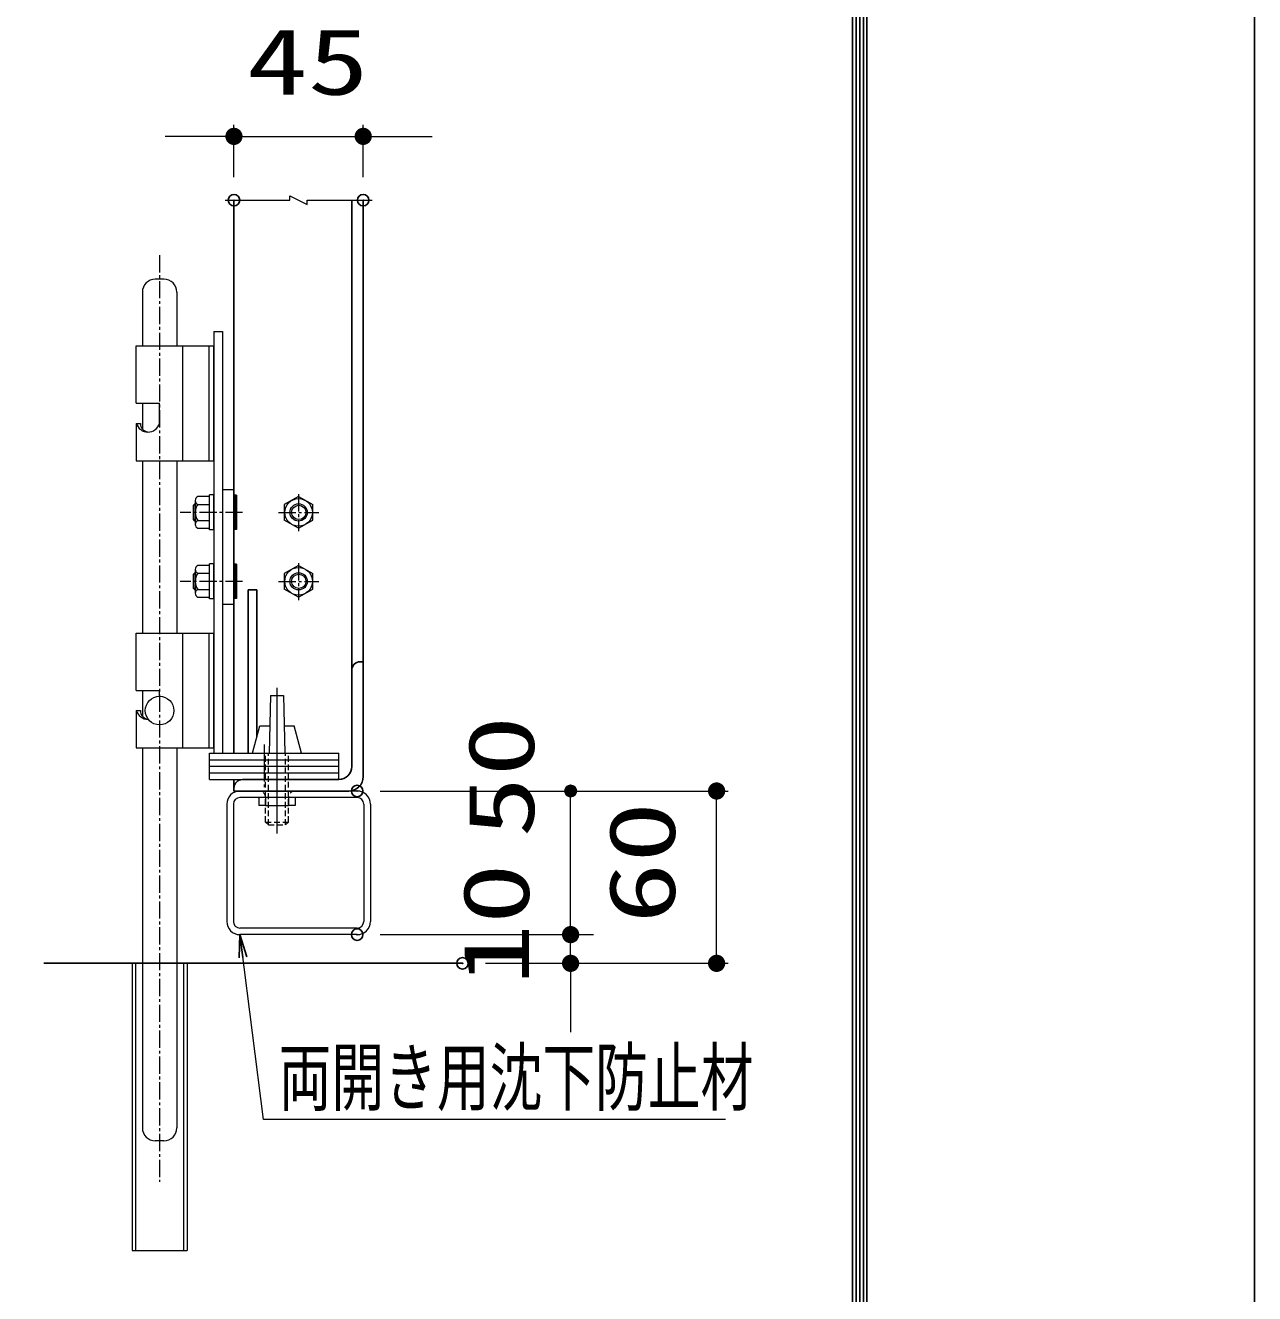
# Model space of a CAD drawing. Units: millimetres, scale not verified, with parts at other scales. Extents: x -5250 to 5250, y -3712 to 3712.
# Drawn here: x 4180 to 5250, y 1456 to 2560 of the extents above; entities that cross this region are included whole.
import ezdxf
from ezdxf.enums import TextEntityAlignment as Align

# ---------------------------------------------------------------- set-up
doc = ezdxf.new("R2010")
doc.units = ezdxf.units.MM
doc.header["$LTSCALE"] = 20
doc.header["$PDMODE"] = 32
doc.header["$PDSIZE"] = 10
for name, pattern in [('USER1', [1.125, 0.75, -0.125, 0.125, -0.125]), ('USER2', [0.375, 0.25, -0.125]), ('USER3', [50.8, 31.75, -6.35, 6.35, -6.35])]:
    doc.linetypes.add(name, pattern=pattern)
for name, color, linetype, lineweight in [('0-0_D-TTL', 7, 'Continuous', 25), ('0-2_D-STR-TXT', 7, 'Continuous', 13), ('0-3_D-BGD', 7, 'Continuous', 25), ('0-4_D-BMK', 2, 'Continuous', 13), ('0-5_D-STR1', 1, 'Continuous', 25), ('0-6_D-STR-DIM', 7, 'Continuous', 13), ('0-7_0', 7, 'Continuous', 25), ('0-9_D-STR3', 3, 'Continuous', 13)]:
    doc.layers.add(name, color=color, linetype=linetype, lineweight=lineweight)
doc.layers.add('0-8_Defpoints', color=7, linetype='Continuous')
doc.styles.add('ＭＳ ゴシック', font='')
doc.styles.get('ＭＳ ゴシック').set_extended_font_data('MS Gothic')

# ---------------------------------------------------------------- blocks, each defined once
blk = doc.blocks.new('_DotSmall')
at = {"layer": '0-7_0'}
for points in [[(0, 0), (-2.5, 0), (-2.48, 0.313)], [(0, 0), (-2.48, -0.313), (-2.5, 0)], [(0, 0), (-2.48, 0.313), (-2.421, 0.622)], [(0, 0), (-2.421, -0.622), (-2.48, -0.313)], [(0, 0), (-2.421, 0.622), (-2.324, 0.92)], [(0, 0), (-2.324, -0.92), (-2.421, -0.622)], [(0, 0), (-2.324, 0.92), (-2.191, 1.204)], [(0, 0), (-2.191, -1.204), (-2.324, -0.92)], [(0, 0), (-2.191, 1.204), (-2.023, 1.469)], [(0, 0), (-2.023, -1.469), (-2.191, -1.204)], [(0, 0), (-2.023, 1.469), (-1.822, 1.711)], [(0, 0), (-1.822, -1.711), (-2.023, -1.469)], [(0, 0), (-1.822, 1.711), (-1.594, 1.926)], [(0, 0), (-1.594, -1.926), (-1.822, -1.711)], [(0, 0), (-1.594, 1.926), (-1.34, 2.111)], [(0, 0), (-1.34, -2.111), (-1.594, -1.926)], [(0, 0), (-1.34, 2.111), (-1.064, 2.262)], [(0, 0), (-1.064, -2.262), (-1.34, -2.111)], [(0, 0), (-1.064, 2.262), (-0.773, 2.378)], [(0, 0), (-0.773, -2.378), (-1.064, -2.262)], [(0, 0), (-0.773, 2.378), (-0.468, 2.456)], [(0, 0), (-0.468, -2.456), (-0.773, -2.378)], [(0, 0), (-0.468, 2.456), (-0.157, 2.495)], [(0, 0), (-0.157, -2.495), (-0.468, -2.456)], [(0, 0), (-0.157, 2.495), (0.157, 2.495)], [(0, 0), (0.157, -2.495), (-0.157, -2.495)], [(0, 0), (0.157, 2.495), (0.468, 2.456)], [(0, 0), (0.468, 2.456), (0.773, 2.378)], [(0, 0), (0.773, 2.378), (1.064, 2.262)], [(0, 0), (1.064, 2.262), (1.34, 2.111)], [(0, 0), (1.34, 2.111), (1.594, 1.926)], [(0, 0), (1.594, 1.926), (1.822, 1.711)], [(0, 0), (1.822, 1.711), (2.023, 1.469)], [(0, 0), (2.023, 1.469), (2.191, 1.204)], [(0, 0), (2.191, 1.204), (2.324, 0.92)], [(0, 0), (2.324, 0.92), (2.421, 0.622)], [(0, 0), (2.421, 0.622), (2.48, 0.313)], [(0, 0), (2.48, 0.313), (2.5, 0)], [(0, 0), (0.468, -2.456), (0.157, -2.495)], [(0, 0), (0.773, -2.378), (0.468, -2.456)], [(0, 0), (1.064, -2.262), (0.773, -2.378)], [(0, 0), (1.34, -2.111), (1.064, -2.262)], [(0, 0), (1.594, -1.926), (1.34, -2.111)], [(0, 0), (1.822, -1.711), (1.594, -1.926)], [(0, 0), (2.023, -1.469), (1.822, -1.711)], [(0, 0), (2.191, -1.204), (2.023, -1.469)], [(0, 0), (2.324, -0.92), (2.191, -1.204)], [(0, 0), (2.421, -0.622), (2.324, -0.92)], [(0, 0), (2.48, -0.313), (2.421, -0.622)], [(0, 0), (2.5, 0), (2.48, -0.313)]]:
    blk.add_solid(points, dxfattribs=at)
blk = doc.blocks.new('_Open')
at = {"layer": '0-7_0'}
blk.add_line((-20, 3.33), (0, 0), dxfattribs=at)
blk.add_lwpolyline([(-20, -3.33), (0, 0), (-20, 0)], dxfattribs=at)

msp = doc.modelspace()

# ---------------------------------------------------------------- linework, layer by layer
at = {"layer": '0-0_D-TTL', "color": 2}
msp.add_lwpolyline([(-5250, 3712.5), (5250, 3712.5), (5250, -3712.5), (-5250, -3712.5)], close=True, dxfattribs=at)
at = {"layer": '0-0_D-TTL'}
for points in [[(-4912.5, 3437.5), (4912.5, 3437.5), (4912.5, -3437.5), (-4912.5, -3437.5)], [(-4909.38, 3434.37), (4909.37, 3434.37), (4909.37, -3434.37), (-4909.38, -3434.37)], [(-4906.25, 3431.25), (4906.25, 3431.25), (4906.25, -3431.25), (-4906.25, -3431.25)], [(-4903.13, 3428.12), (4903.12, 3428.12), (4903.12, -3428.12), (-4903.13, -3428.12)], [(-4900, 3425), (4900, 3425), (4900, -3425), (-4900, -3425)]]:
    msp.add_lwpolyline(points, close=True, dxfattribs=at)
at = {"layer": '0-2_D-STR-TXT'}
msp.add_lwpolyline([(4789.44, 1607.7), (4387.14, 1607.7), (4367.97, 1758.6)], dxfattribs=at)
at = {"layer": '0-3_D-BGD'}
for q in [(4195.93, 1743.52), (4560.43, 1743.52)]:
    msp.add_line((4299.21, 1743.52), q, dxfattribs=at)
at = {"layer": '0-4_D-BMK'}
for p, q in [((4353.88, 2407.82), (4410.21, 2407.82)), ((4410.21, 2411.57), (4425.21, 2404.07)), ((4410.21, 2407.82), (4410.21, 2411.57)), ((4425.21, 2407.82), (4481.69, 2407.82)), ((4425.21, 2404.07), (4425.21, 2407.82))]:
    msp.add_line(p, q, dxfattribs=at)
at = {"layer": '0-5_D-STR1'}
for p, q in [((4361.46, 2407.82), (4361.46, 1926.52)), ((4463.96, 1998.52), (4463.96, 2407.82)), ((4473.96, 2006.02), (4473.96, 2407.82)), ((4373.96, 2068.52), (4373.96, 1926.52)), ((4381.46, 2068.52), (4373.96, 2068.52)), ((4381.46, 2068.52), (4381.46, 1940.77)), ((4463.96, 1998.52), (4463.96, 1914.77)), ((4473.96, 2006.02), (4471.46, 2006.02)), ((4473.96, 2006.02), (4473.96, 1906.02)), ((4361.46, 1903.52), (4361.46, 1893.52)), ((4452.71, 1903.52), (4368.96, 1903.52)), ((4361.46, 1896.02), (4361.46, 1893.52)), ((4461.46, 1893.52), (4361.46, 1893.52))]:
    msp.add_line(p, q, dxfattribs=at)
for centre, radius, start, end in [((4471.46, 1998.52), 7.5, 90, 180), ((4452.71, 1914.77), 11.25, 270, 0), ((4368.96, 1896.02), 7.5, 90, 180), ((4461.46, 1906.02), 12.5, 270, 0)]:
    msp.add_arc(centre, radius, start, end, dxfattribs=at)
at = {"layer": '0-6_D-STR-DIM'}
for p, q in [((4361.46, 2427.82), (4361.46, 2473.38)), ((4473.96, 2427.82), (4473.96, 2473.38)), ((4361.46, 2463.38), (4301.46, 2463.38)), ((4361.46, 2463.38), (4473.96, 2463.38)), ((4473.96, 2463.38), (4533.96, 2463.38)), ((4488.71, 1893.52), (4791.63, 1893.52)), ((4488.71, 1893.52), (4674.54, 1893.52)), ((4654.54, 1768.52), (4654.54, 1893.52)), ((4781.63, 1743.52), (4781.63, 1893.52)), ((4654.54, 1768.52), (4654.54, 1828.52)), ((4488.71, 1768.52), (4664.54, 1768.52)), ((4488.71, 1768.52), (4674.54, 1768.52)), ((4654.54, 1743.52), (4654.54, 1768.52)), ((4580.43, 1743.52), (4791.63, 1743.52)), ((4580.43, 1743.52), (4664.54, 1743.52)), ((4654.54, 1743.52), (4654.54, 1683.52))]:
    msp.add_line(p, q, dxfattribs=at)
at = {"layer": '0-8_Defpoints'}
for p in [(4473.96, 2463.38), (4361.46, 2407.82), (4473.96, 2407.82), (4468.71, 1893.52), (4468.71, 1893.52), (4654.54, 1893.52), (4781.63, 1893.52), (4468.71, 1768.52), (4654.54, 1768.52), (4560.43, 1743.52)]:
    msp.add_point(p, dxfattribs=at)
at = {"layer": '0-9_D-STR3', "linetype": 'USER1'}
for p, q in [((4296.71, 2359.96), (4296.71, 1553.24)), ((4417.71, 2151.9), (4417.71, 2119.6)), ((4368.97, 2136.02), (4314.7, 2136.02)), ((4400.35, 2136.02), (4435.45, 2136.02)), ((4417.71, 2091.9), (4417.71, 2059.6)), ((4368.97, 2076.02), (4314.7, 2076.02)), ((4400.35, 2076.02), (4435.45, 2076.02)), ((4387.71, 1934.02), (4387.71, 1913.27)), ((4387.71, 1928.27), (4387.71, 1907.52)), ((4387.71, 1922.52), (4387.71, 1901.77)), ((4387.71, 1916.77), (4387.71, 1896.02))]:
    msp.add_line(p, q, dxfattribs=at)
at = {"layer": '0-9_D-STR3'}
for p, q in [((4300.46, 2339.03), (4292.96, 2339.03)), ((4281.71, 2327.78), (4281.71, 2281.02)), ((4311.71, 2327.78), (4311.71, 2281.02)), ((4343.96, 2293.52), (4343.96, 1926.52)), ((4343.96, 2293.52), (4351.46, 2293.52)), ((4351.46, 2293.52), (4351.46, 1926.52)), ((4276.46, 2231.02), (4276.46, 2281.02)), ((4276.46, 2281.02), (4343.96, 2281.02)), ((4316.96, 2181.02), (4316.96, 2281.02)), ((4339.96, 2181.02), (4339.96, 2281.02)), ((4343.96, 2181.02), (4343.96, 2281.02)), ((4276.46, 2231.02), (4296.71, 2231.02)), ((4281.71, 2231.02), (4281.71, 2208.69)), ((4296.71, 2213.52), (4296.71, 2231.02)), ((4276.46, 2213.52), (4276.46, 2181.02)), ((4276.46, 2213.52), (4280.07, 2213.52)), ((4280.07, 2213.52), (4280.07, 2213.11)), ((4276.46, 2181.02), (4343.96, 2181.02)), ((4281.71, 2181.02), (4281.71, 2031.02)), ((4311.71, 2181.02), (4311.71, 2031.02)), ((4351.46, 2156.02), (4361.46, 2156.02)), ((4361.46, 2156.02), (4361.46, 2056.02)), ((4327.39, 2143.52), (4326.14, 2142.27)), ((4326.14, 2129.77), (4326.14, 2142.27)), ((4327.71, 2142.27), (4326.14, 2142.27)), ((4327.71, 2143.52), (4327.39, 2143.52)), ((4327.39, 2143.52), (4327.39, 2128.52)), ((4327.71, 2146.43), (4327.71, 2125.62)), ((4329.92, 2143.02), (4340.21, 2143.02)), ((4343.96, 2151.27), (4340.21, 2151.27)), ((4343.96, 2120.77), (4343.96, 2151.27)), ((4362.39, 2151.02), (4361.46, 2150.24)), ((4362.39, 2151.02), (4362.39, 2121.02)), ((4363.64, 2151.02), (4362.39, 2151.02)), ((4363.64, 2151.02), (4363.64, 2121.02)), ((4363.64, 2129.77), (4363.64, 2142.27)), ((4363.64, 2129.77), (4363.64, 2142.27)), ((4417.71, 2149.83), (4405.21, 2142.83)), ((4405.21, 2142.83), (4405.21, 2129.21)), ((4417.71, 2149.83), (4430.21, 2142.83)), ((4430.21, 2129.21), (4430.21, 2142.83)), ((4327.71, 2129.77), (4326.14, 2129.77)), ((4327.39, 2128.52), (4326.14, 2129.77)), ((4327.71, 2128.52), (4327.39, 2128.52)), ((4329.92, 2129.02), (4340.21, 2129.02)), ((4362.39, 2121.02), (4361.46, 2121.81)), ((4363.64, 2121.02), (4362.39, 2121.02)), ((4417.71, 2122.21), (4405.21, 2129.21)), ((4417.71, 2122.21), (4430.21, 2129.21)), ((4343.96, 2091.27), (4340.21, 2091.27)), ((4343.96, 2060.77), (4343.96, 2091.27)), ((4362.39, 2091.02), (4361.46, 2090.24)), ((4362.39, 2091.02), (4362.39, 2061.02)), ((4363.64, 2091.02), (4362.39, 2091.02)), ((4363.64, 2091.02), (4363.64, 2061.02)), ((4417.71, 2089.83), (4405.21, 2082.83)), ((4417.71, 2089.83), (4430.21, 2082.83)), ((4327.39, 2083.52), (4326.14, 2082.27)), ((4326.14, 2069.77), (4326.14, 2082.27)), ((4327.71, 2082.27), (4326.14, 2082.27)), ((4327.71, 2083.52), (4327.39, 2083.52)), ((4327.39, 2083.52), (4327.39, 2068.52)), ((4327.71, 2086.43), (4327.71, 2065.62)), ((4329.92, 2083.02), (4340.21, 2083.02)), ((4363.64, 2069.77), (4363.64, 2082.27)), ((4363.64, 2069.77), (4363.64, 2082.27)), ((4405.21, 2082.83), (4405.21, 2069.21)), ((4430.21, 2069.21), (4430.21, 2082.83)), ((4327.71, 2069.77), (4326.14, 2069.77)), ((4327.39, 2068.52), (4326.14, 2069.77)), ((4327.71, 2068.52), (4327.39, 2068.52)), ((4329.92, 2069.02), (4340.21, 2069.02)), ((4417.71, 2062.21), (4405.21, 2069.21)), ((4417.71, 2062.21), (4430.21, 2069.21)), ((4351.46, 2056.02), (4361.46, 2056.02)), ((4362.39, 2061.02), (4361.46, 2061.81)), ((4363.64, 2061.02), (4362.39, 2061.02)), ((4276.46, 1981.02), (4276.46, 2031.02)), ((4276.46, 2031.02), (4343.96, 2031.02)), ((4316.96, 1931.02), (4316.96, 2031.02)), ((4339.96, 1931.02), (4339.96, 2031.02)), ((4343.96, 1931.02), (4343.96, 2031.02)), ((4276.46, 1981.02), (4296.71, 1981.02)), ((4281.71, 1981.02), (4281.71, 1958.69)), ((4296.71, 1976.02), (4296.71, 1981.02)), ((4393.34, 1976.52), (4392.09, 1926.52)), ((4276.46, 1963.52), (4280.07, 1963.52)), ((4276.46, 1963.52), (4276.46, 1931.02)), ((4280.07, 1963.52), (4280.07, 1963.11)), ((4377.71, 1926.52), (4383.96, 1950.27)), ((4383.96, 1950.27), (4392.68, 1950.27)), ((4405.24, 1950.27), (4413.96, 1950.27)), ((4420.21, 1926.52), (4413.96, 1950.27)), ((4276.46, 1931.02), (4343.96, 1931.02)), ((4281.71, 1931.02), (4281.71, 1600.28)), ((4311.71, 1931.02), (4311.71, 1600.28)), ((4340.21, 1926.52), (4452.71, 1926.52)), ((4340.21, 1920.77), (4340.21, 1926.52)), ((4343.96, 1926.52), (4351.46, 1926.52)), ((4377.71, 1926.52), (4420.21, 1926.52)), ((4452.71, 1920.77), (4452.71, 1926.52)), ((4340.21, 1920.77), (4452.71, 1920.77)), ((4340.21, 1915.02), (4452.71, 1915.02)), ((4452.71, 1915.02), (4452.71, 1920.77)), ((4452.71, 1909.27), (4452.71, 1915.02)), ((4340.21, 1909.27), (4452.71, 1909.27)), ((4340.21, 1903.52), (4452.71, 1903.52)), ((4452.71, 1903.52), (4452.71, 1909.27)), ((4468.71, 1893.52), (4366.71, 1893.52)), ((4355.21, 1882.02), (4355.21, 1780.02)), ((4360.96, 1882.02), (4360.96, 1780.02)), ((4468.71, 1887.77), (4366.71, 1887.77)), ((4383.21, 1887.27), (4383.21, 1881.02)), ((4388.96, 1881.02), (4383.21, 1881.02)), ((4388.96, 1887.77), (4388.96, 1881.02)), ((4388.96, 1881.02), (4408.96, 1881.02)), ((4408.96, 1887.77), (4408.96, 1881.02)), ((4414.71, 1881.02), (4408.96, 1881.02)), ((4414.71, 1887.27), (4414.71, 1881.02)), ((4474.46, 1882.02), (4474.46, 1780.02)), ((4480.21, 1882.02), (4480.21, 1780.02)), ((4468.71, 1774.27), (4366.71, 1774.27)), ((4468.71, 1768.52), (4366.71, 1768.52)), ((4272.84, 1743.52), (4272.84, 1493.52)), ((4275.84, 1743.52), (4275.84, 1493.52)), ((4317.59, 1743.52), (4317.59, 1493.52)), ((4320.59, 1743.52), (4320.59, 1493.52)), ((4300.46, 1589.03), (4292.96, 1589.03)), ((4272.84, 1493.52), (4320.59, 1493.52))]:
    msp.add_line(p, q, dxfattribs=at)
at = {"layer": '0-9_D-STR3', "linetype": 'USER3'}
msp.add_line((4398.96, 1856.52), (4398.96, 1983.4), dxfattribs=at)
at = {"layer": '0-9_D-STR3', "linetype": 'USER2'}
for p, q in [((4388.96, 1866.52), (4388.96, 1926.52)), ((4391.46, 1864.02), (4391.46, 1926.52)), ((4406.46, 1864.02), (4406.46, 1926.52)), ((4408.96, 1866.52), (4408.96, 1926.52)), ((4388.96, 1866.52), (4408.96, 1866.52)), ((4391.46, 1864.02), (4388.96, 1866.52)), ((4406.46, 1864.02), (4408.96, 1866.52)), ((4391.46, 1864.02), (4406.46, 1864.02))]:
    msp.add_line(p, q, dxfattribs=at)
at = {"layer": '0-9_D-STR3'}
for points in [[(4329.92, 2122.21), (4340.21, 2122.21), (4340.21, 2149.83), (4329.92, 2149.83)], [(4343.96, 2120.77), (4340.21, 2120.77), (4340.21, 2151.27)], [(4329.92, 2062.21), (4340.21, 2062.21), (4340.21, 2089.83), (4329.92, 2089.83)], [(4343.96, 2060.77), (4340.21, 2060.77), (4340.21, 2091.27)], [(4393.34, 1976.52), (4404.59, 1976.52), (4405.84, 1926.52)], [(4340.21, 1915.02), (4340.21, 1920.77), (4452.71, 1920.77)], [(4340.21, 1909.27), (4340.21, 1915.02), (4452.71, 1915.02)], [(4340.21, 1903.52), (4340.21, 1909.27), (4452.71, 1909.27)]]:
    msp.add_lwpolyline(points, dxfattribs=at)
for centre, radius in [((4417.71, 2136.02), 12.05), ((4417.71, 2136.02), 7.5), ((4417.9, 2136.02), 6.25), ((4417.71, 2076.02), 12.05), ((4417.71, 2076.02), 7.5), ((4417.9, 2076.02), 6.25), ((4296.71, 1963.52), 12.5)]:
    msp.add_circle(centre, radius, dxfattribs=at)
for centre, radius, start, end in [((4292.96, 2327.78), 11.25, 90, 180), ((4300.46, 2327.78), 11.25, 0, 90), ((4286.59, 2216.53), 10.56, 196.56618, 343.43382), ((4287.4, 2213.32), 7.33, 178.39007, 262.24067), ((4331.44, 2146.43), 3.73, 114.09089, 245.90911), ((4339.91, 2136.02), 12.2, 144.98342, 215.01658), ((4331.44, 2125.62), 3.73, 114.09089, 245.90911), ((4331.44, 2086.43), 3.73, 114.09089, 245.90911), ((4339.91, 2076.02), 12.2, 144.98342, 215.01658), ((4331.44, 2065.62), 3.73, 114.09089, 245.90911), ((4286.59, 1966.53), 10.56, 196.56618, 270.88387), ((4287.4, 1963.32), 7.33, 178.39007, 262.24067), ((4366.71, 1882.02), 11.5, 90, 180), ((4468.71, 1882.02), 11.5, 0, 90), ((4366.71, 1882.02), 5.75, 90, 180), ((4382.71, 1887.27), 0.5, 0, 90), ((4415.21, 1887.27), 0.5, 90, 180), ((4468.71, 1882.02), 5.75, 0, 90), ((4366.71, 1780.02), 11.5, 180, 270), ((4366.71, 1780.02), 5.75, 180, 270), ((4468.71, 1780.02), 11.5, 270, 0), ((4468.71, 1780.02), 5.75, 270, 0), ((4292.96, 1600.28), 11.25, 180, 270), ((4300.46, 1600.28), 11.25, 270, 0)]:
    msp.add_arc(centre, radius, start, end, dxfattribs=at)
at = {"layer": '0-9_D-STR3', "linetype": 'USER2'}
for centre, start, end in [((4383.21, 1887.77), 0, 90), ((4414.71, 1887.77), 90, 180)]:
    msp.add_arc(centre, 5.75, start, end, dxfattribs=at)

# ---------------------------------------------------------------- block references
at = {"layer": '0-2_D-STR-TXT', "rotation": 97.23737}
msp.add_blockref('_Open', (4366.71, 1768.52), dxfattribs=at)
at = {"layer": '0-6_D-STR-DIM', "xscale": 3, "yscale": 3}
msp.add_blockref('_DotSmall', (4361.46, 2463.38), dxfattribs=at)
at = {"layer": '0-6_D-STR-DIM'}
for p, xscale, yscale, rotation in [((4473.96, 2463.38), 3, 3, 180), ((4781.63, 1893.52), 3, 3, 90), ((4654.54, 1893.52), 2, 2, 90), ((4654.54, 1768.52), 3, 3, 270), ((4654.54, 1768.52), 2, 2, 270), ((4654.54, 1743.52), 3, 3, 90), ((4781.63, 1743.52), 3, 3, 270)]:
    msp.add_blockref('_DotSmall', p, dxfattribs=dict(at, xscale=xscale, yscale=yscale, rotation=rotation))

# ---------------------------------------------------------------- texts
at = {"layer": '0-2_D-STR-TXT', "style": 'ＭＳ ゴシック', "width": 0.7}
msp.add_text('両開き用沈下防止材', height=48.09, dxfattribs=at).set_placement((4400.39, 1605.94), align=Align.BOTTOM_LEFT)
at = {"layer": '0-6_D-STR-DIM', "style": 'ＭＳ ゴシック', "width": 1.35}
msp.add_text('45', height=57.77, dxfattribs=at).set_placement((4372.71, 2482.28), align=Align.BOTTOM_LEFT)
for s, p in [('50', (4640.06, 1853.02)), ('60', (4762.73, 1778.02)), ('10', (4635.64, 1724.52))]:
    msp.add_text(s, height=57.77, rotation=90, dxfattribs=at).set_placement(p, align=Align.BOTTOM_LEFT)

doc.saveas('drawing.dxf')
